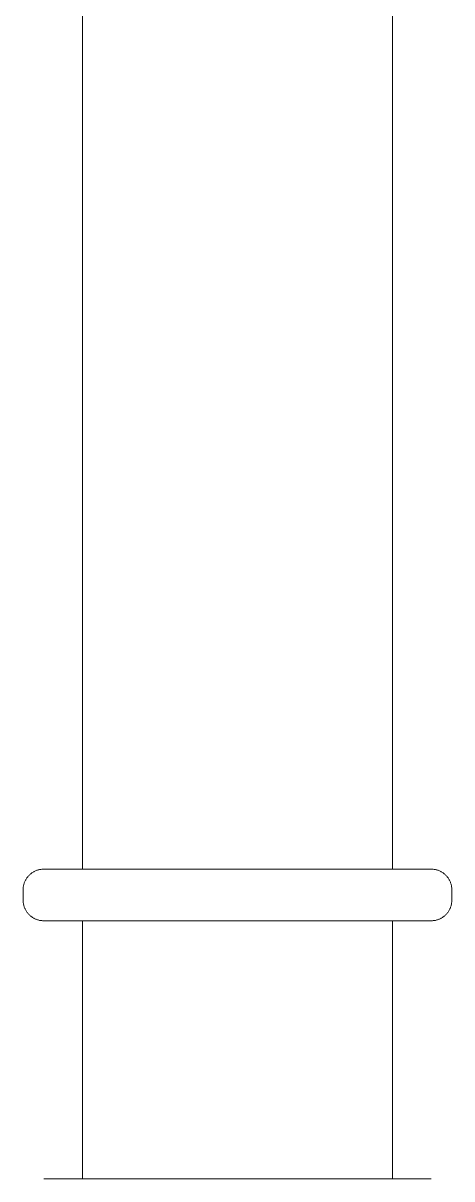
# Model space of a CAD drawing. Header units: inches. Extents: x -4 to 147, y -1 to 99.
# Drawn here: x 10.91 to 12.543, y 83.451 to 87.858 of the extents above; entities that cross this region are included whole.
import ezdxf

# ---------------------------------------------------------------- set-up
doc = ezdxf.new("R2010")
doc.units = ezdxf.units.IN
doc.layers.add('ZANO_R', color=7, linetype='Continuous', lineweight=0)

msp = doc.modelspace()

# ---------------------------------------------------------------- linework, layer by layer
at = {"layer": 'ZANO_R'}
for p, q in [((11.13628, 84.7622), (11.13628, 91.18499)), ((12.31738, 84.7622), (12.31738, 91.18499)), ((11.13628, 84.68887), (11.13628, 84.7622)), ((12.31738, 84.68887), (12.31738, 84.7622)), ((11.13628, 84.63222), (11.13628, 84.68887)), ((12.31738, 84.63222), (12.31738, 84.68887)), ((10.94148, 84.61622), (10.94365, 84.6178)), ((10.94365, 84.6178), (10.94587, 84.61932)), ((10.94587, 84.61932), (10.94815, 84.62075)), ((10.94815, 84.62075), (10.95047, 84.62211)), ((10.95047, 84.62211), (10.95283, 84.62339)), ((10.95283, 84.62339), (10.95524, 84.62458)), ((10.95524, 84.62458), (10.95769, 84.6257)), ((10.95769, 84.6257), (10.96017, 84.62673)), ((10.96017, 84.62673), (10.96269, 84.62767)), ((10.96269, 84.62767), (10.96524, 84.62853)), ((10.96524, 84.62853), (10.96781, 84.6293)), ((10.96781, 84.6293), (10.97041, 84.62998)), ((10.97041, 84.62998), (10.97304, 84.63057)), ((10.97304, 84.63057), (10.97568, 84.63107)), ((10.97568, 84.63107), (10.97834, 84.63148)), ((10.97834, 84.63148), (10.98101, 84.6318)), ((10.98101, 84.6318), (10.98368, 84.63203)), ((10.98368, 84.63203), (10.98637, 84.63217)), ((10.98637, 84.63217), (10.98906, 84.63222)), ((12.4645, 84.63222), (10.98908, 84.63222)), ((12.46458, 84.63222), (12.4645, 84.63222)), ((12.4673, 84.63217), (12.46461, 84.63222)), ((12.46998, 84.63203), (12.4673, 84.63217)), ((12.47266, 84.6318), (12.46998, 84.63203)), ((12.47533, 84.63148), (12.47266, 84.6318)), ((12.47799, 84.63107), (12.47533, 84.63148)), ((12.48063, 84.63057), (12.47799, 84.63107)), ((12.48325, 84.62998), (12.48063, 84.63057)), ((12.48585, 84.6293), (12.48325, 84.62998)), ((12.48843, 84.62853), (12.48585, 84.6293)), ((12.49098, 84.62767), (12.48843, 84.62853)), ((12.49349, 84.62673), (12.49098, 84.62767)), ((12.49598, 84.6257), (12.49349, 84.62673)), ((12.49842, 84.62458), (12.49598, 84.6257)), ((12.50083, 84.62339), (12.49842, 84.62458)), ((12.5032, 84.62211), (12.50083, 84.62339)), ((12.50552, 84.62075), (12.5032, 84.62211)), ((12.50779, 84.61932), (12.50552, 84.62075)), ((12.51001, 84.6178), (12.50779, 84.61932)), ((12.51218, 84.61622), (12.51001, 84.6178)), ((10.91256, 84.57212), (10.91324, 84.57472)), ((10.91324, 84.57472), (10.91401, 84.5773)), ((10.91401, 84.5773), (10.91486, 84.57984)), ((10.91486, 84.57984), (10.91581, 84.58236)), ((10.91581, 84.58236), (10.91684, 84.58485)), ((10.91684, 84.58485), (10.91795, 84.58729)), ((10.91795, 84.58729), (10.91915, 84.5897)), ((10.91915, 84.5897), (10.92042, 84.59207)), ((10.92042, 84.59207), (10.92178, 84.59439)), ((10.92178, 84.59439), (10.92322, 84.59666)), ((10.92322, 84.59666), (10.92473, 84.59888)), ((10.92473, 84.59888), (10.92632, 84.60105)), ((10.92632, 84.60105), (10.92798, 84.60317)), ((10.92798, 84.60317), (10.92971, 84.60522)), ((10.92971, 84.60522), (10.93151, 84.60722)), ((10.93151, 84.60722), (10.93338, 84.60915)), ((10.93338, 84.60915), (10.93531, 84.61102)), ((10.93531, 84.61102), (10.93731, 84.61282)), ((10.93731, 84.61282), (10.93937, 84.61456)), ((10.93937, 84.61456), (10.94148, 84.61622)), ((12.5143, 84.61456), (12.51218, 84.61622)), ((12.51636, 84.61282), (12.5143, 84.61456)), ((12.51835, 84.61102), (12.51636, 84.61282)), ((12.52028, 84.60915), (12.51835, 84.61102)), ((12.52215, 84.60722), (12.52028, 84.60915)), ((12.52395, 84.60522), (12.52215, 84.60722)), ((12.52569, 84.60317), (12.52395, 84.60522)), ((12.52735, 84.60105), (12.52569, 84.60317)), ((12.52894, 84.59888), (12.52735, 84.60105)), ((12.53045, 84.59666), (12.52894, 84.59888)), ((12.53188, 84.59439), (12.53045, 84.59666)), ((12.53324, 84.59207), (12.53188, 84.59439)), ((12.53452, 84.5897), (12.53324, 84.59207)), ((12.53571, 84.58729), (12.53452, 84.5897)), ((12.53683, 84.58485), (12.53571, 84.58729)), ((12.53786, 84.58236), (12.53683, 84.58485)), ((12.5388, 84.57984), (12.53786, 84.58236)), ((12.53966, 84.5773), (12.5388, 84.57984)), ((12.54043, 84.57472), (12.53966, 84.5773)), ((12.54111, 84.57212), (12.54043, 84.57472)), ((10.91032, 84.55348), (10.91036, 84.55616)), ((10.91032, 84.51411), (10.91032, 84.55348)), ((10.91036, 84.55616), (10.9105, 84.55885)), ((10.9105, 84.55885), (10.91073, 84.56153)), ((10.91073, 84.56153), (10.91105, 84.5642)), ((10.91105, 84.5642), (10.91146, 84.56685)), ((10.91146, 84.56685), (10.91196, 84.5695)), ((10.91196, 84.5695), (10.91256, 84.57212)), ((12.5417, 84.5695), (12.54111, 84.57212)), ((12.5422, 84.56685), (12.5417, 84.5695)), ((12.54261, 84.5642), (12.5422, 84.56685)), ((12.54293, 84.56153), (12.54261, 84.5642)), ((12.54316, 84.55885), (12.54293, 84.56153)), ((12.5433, 84.55616), (12.54316, 84.55885)), ((12.54335, 84.55348), (12.5433, 84.55616)), ((12.54335, 84.51411), (12.54335, 84.55348)), ((10.91036, 84.51142), (10.91032, 84.51411)), ((10.9105, 84.50873), (10.91036, 84.51142)), ((10.91073, 84.50605), (10.9105, 84.50873)), ((10.91105, 84.50338), (10.91073, 84.50605)), ((10.91146, 84.50073), (10.91105, 84.50338)), ((10.91196, 84.49809), (10.91146, 84.50073)), ((10.91256, 84.49546), (10.91196, 84.49809)), ((10.91324, 84.49286), (10.91256, 84.49546)), ((10.91401, 84.49029), (10.91324, 84.49286)), ((10.91486, 84.48774), (10.91401, 84.49029)), ((10.91581, 84.48522), (10.91486, 84.48774)), ((10.91684, 84.48274), (10.91581, 84.48522)), ((12.53683, 84.48274), (12.53786, 84.48522)), ((12.53786, 84.48522), (12.5388, 84.48774)), ((12.5388, 84.48774), (12.53966, 84.49029)), ((12.53966, 84.49029), (12.54043, 84.49286)), ((12.54043, 84.49286), (12.54111, 84.49546)), ((12.54111, 84.49546), (12.5417, 84.49809)), ((12.5417, 84.49809), (12.5422, 84.50073)), ((12.5422, 84.50073), (12.54261, 84.50338)), ((12.54261, 84.50338), (12.54293, 84.50605)), ((12.54293, 84.50605), (12.54316, 84.50873)), ((12.54316, 84.50873), (12.5433, 84.51142)), ((12.5433, 84.51142), (12.54335, 84.51411)), ((10.91795, 84.48029), (10.91684, 84.48274)), ((10.91915, 84.47788), (10.91795, 84.48029)), ((10.92042, 84.47551), (10.91915, 84.47788)), ((10.92178, 84.47319), (10.92042, 84.47551)), ((10.92322, 84.47092), (10.92178, 84.47319)), ((10.92473, 84.4687), (10.92322, 84.47092)), ((10.92632, 84.46653), (10.92473, 84.4687)), ((10.92798, 84.46441), (10.92632, 84.46653)), ((10.92971, 84.46236), (10.92798, 84.46441)), ((10.93151, 84.46036), (10.92971, 84.46236)), ((10.93338, 84.45843), (10.93151, 84.46036)), ((10.93531, 84.45656), (10.93338, 84.45843)), ((10.93731, 84.45476), (10.93531, 84.45656)), ((10.93937, 84.45303), (10.93731, 84.45476)), ((10.94148, 84.45137), (10.93937, 84.45303)), ((10.94365, 84.44978), (10.94148, 84.45137)), ((10.94587, 84.44826), (10.94365, 84.44978)), ((10.94815, 84.44683), (10.94587, 84.44826)), ((10.95047, 84.44547), (10.94815, 84.44683)), ((10.95283, 84.44419), (10.95047, 84.44547)), ((10.95524, 84.443), (10.95283, 84.44419)), ((10.95769, 84.44188), (10.95524, 84.443)), ((10.96017, 84.44086), (10.95769, 84.44188)), ((10.96269, 84.43991), (10.96017, 84.44086)), ((12.49098, 84.43991), (12.49349, 84.44086)), ((12.49349, 84.44086), (12.49598, 84.44188)), ((12.49598, 84.44188), (12.49842, 84.443)), ((12.49842, 84.443), (12.50083, 84.44419)), ((12.50083, 84.44419), (12.5032, 84.44547)), ((12.5032, 84.44547), (12.50552, 84.44683)), ((12.50552, 84.44683), (12.50779, 84.44826)), ((12.50779, 84.44826), (12.51001, 84.44978)), ((12.51001, 84.44978), (12.51218, 84.45137)), ((12.51218, 84.45137), (12.5143, 84.45303)), ((12.5143, 84.45303), (12.51636, 84.45476)), ((12.51636, 84.45476), (12.51835, 84.45656)), ((12.51835, 84.45656), (12.52028, 84.45843)), ((12.52028, 84.45843), (12.52215, 84.46036)), ((12.52215, 84.46036), (12.52395, 84.46236)), ((12.52395, 84.46236), (12.52569, 84.46441)), ((12.52569, 84.46441), (12.52735, 84.46653)), ((12.52735, 84.46653), (12.52894, 84.4687)), ((12.52894, 84.4687), (12.53045, 84.47092)), ((12.53045, 84.47092), (12.53188, 84.47319)), ((12.53188, 84.47319), (12.53324, 84.47551)), ((12.53324, 84.47551), (12.53452, 84.47788)), ((12.53452, 84.47788), (12.53571, 84.48029)), ((12.53571, 84.48029), (12.53683, 84.48274)), ((10.96524, 84.43906), (10.96269, 84.43991)), ((10.96781, 84.43829), (10.96524, 84.43906)), ((10.97041, 84.4376), (10.96781, 84.43829)), ((10.97304, 84.43701), (10.97041, 84.4376)), ((10.97568, 84.43651), (10.97304, 84.43701)), ((10.97834, 84.4361), (10.97568, 84.43651)), ((10.98101, 84.43578), (10.97834, 84.4361)), ((10.98368, 84.43555), (10.98101, 84.43578)), ((10.98637, 84.43541), (10.98368, 84.43555)), ((10.98906, 84.43537), (10.98637, 84.43541)), ((12.4645, 84.43537), (10.98908, 84.43537)), ((11.13628, 84.10025), (11.13628, 84.43537)), ((12.31738, 84.10025), (12.31738, 84.43537)), ((12.46458, 84.43537), (12.4645, 84.43537)), ((12.46461, 84.43537), (12.4673, 84.43541)), ((12.4673, 84.43541), (12.46998, 84.43555)), ((12.46998, 84.43555), (12.47266, 84.43578)), ((12.47266, 84.43578), (12.47533, 84.4361)), ((12.47533, 84.4361), (12.47799, 84.43651)), ((12.47799, 84.43651), (12.48063, 84.43701)), ((12.48063, 84.43701), (12.48325, 84.4376)), ((12.48325, 84.4376), (12.48585, 84.43829)), ((12.48585, 84.43829), (12.48843, 84.43906)), ((12.48843, 84.43906), (12.49098, 84.43991)), ((11.13628, 84.08676), (11.13628, 84.10025)), ((12.31738, 84.08676), (12.31738, 84.10025)), ((11.13628, 83.92301), (11.13628, 84.08676)), ((12.31738, 83.92301), (12.31738, 84.08676)), ((11.13628, 83.45112), (11.13628, 83.92301)), ((12.31738, 83.45112), (12.31738, 83.92301)), ((12.4645, 83.45112), (10.98908, 83.45112)), ((12.46458, 83.45112), (12.4645, 83.45112))]:
    msp.add_line(p, q, dxfattribs=at)

doc.saveas('drawing.dxf')
